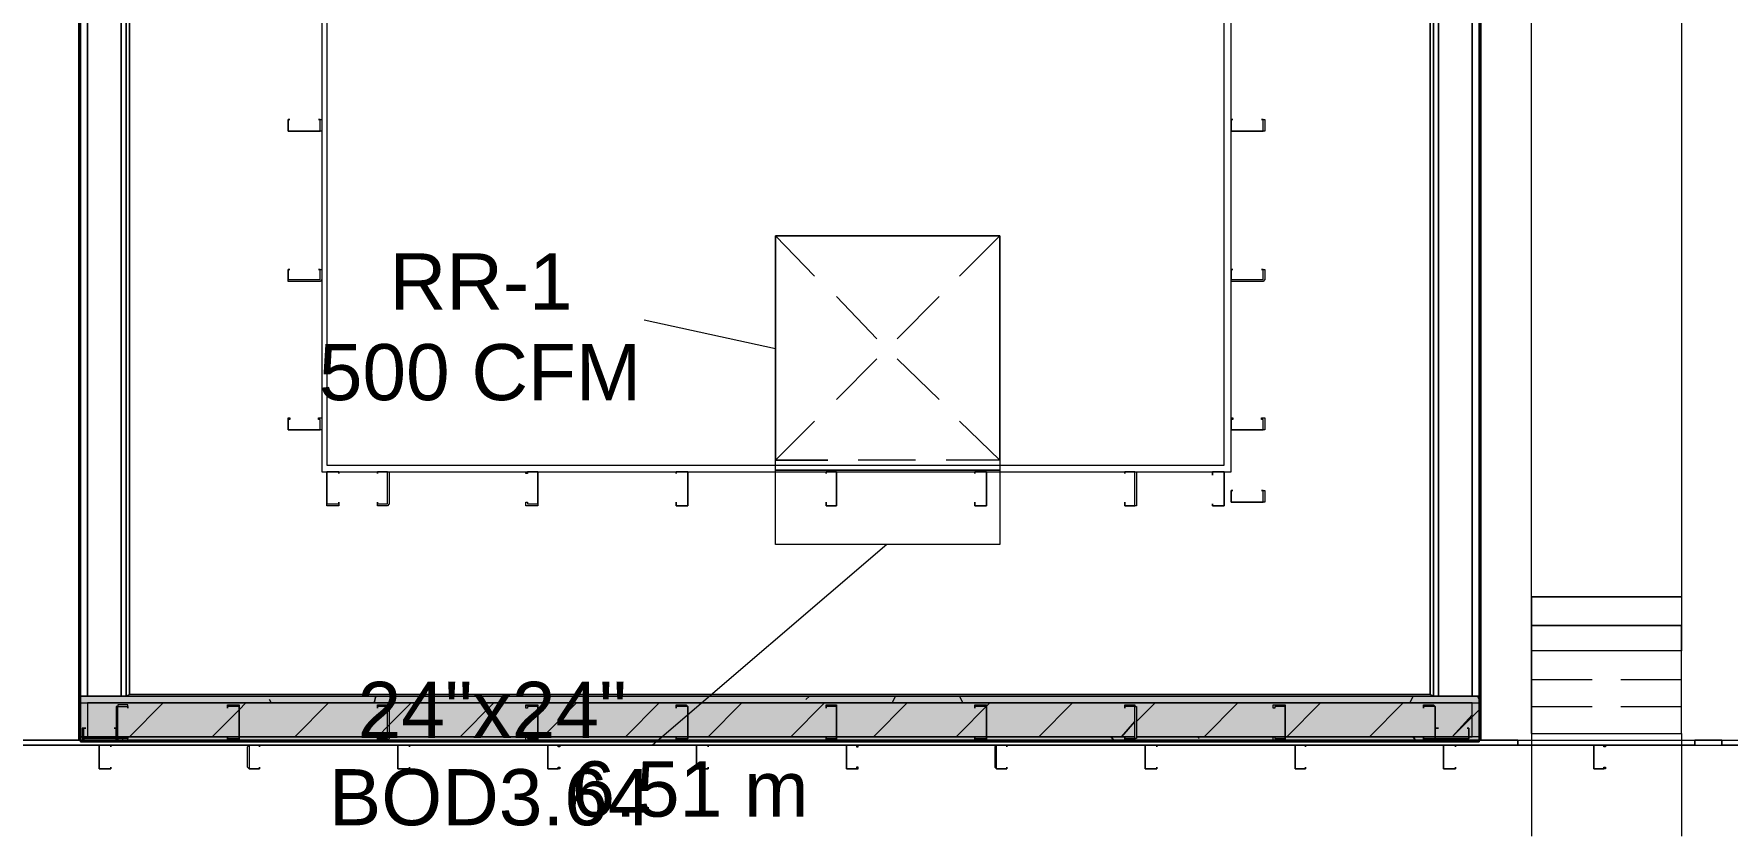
# Model space of a CAD drawing. Header units: metres. Extents: x 29 to 268, y -7 to 151.
# Drawn here: x 57.281 to 61.882, y 35.819 to 37.986 of the extents above; entities that cross this region are included whole.
import ezdxf

# ---------------------------------------------------------------- set-up
doc = ezdxf.new("R2010")
doc.units = ezdxf.units.M
doc.layers.add('HVAC - Ductos', color=5, linetype='Continuous', lineweight=50)
doc.layers.add('PDF2_Geometry', color=7, linetype='Continuous', true_color=0xaaaaaa)
doc.layers.add('PDF2_Solid Fills', color=7, linetype='Continuous', true_color=0xffffff)
doc.layers.add('PDF2_Text', color=7, linetype='Continuous')
doc.styles.add('PDF Helvetica', font='')
doc.styles.get('PDF Helvetica').set_extended_font_data('Helvetica')

msp = doc.modelspace()

# ---------------------------------------------------------------- hatches: boundary and pattern name
at = {"layer": 'PDF2_Solid Fills', "lineweight": 0, "transparency": 33554559}
for points in [[(61.1892, 36.1675), (61.1892, 36.0759), (61.2075, 36.0759), (61.2075, 36.1859), (57.4079, 36.1859), (57.4079, 36.0759), (57.4263, 36.0759), (57.4263, 36.1675)], [(57.4079, 36.0759), (61.2075, 36.0759), (61.2075, 36.1675), (57.4079, 36.1675)], [(61.1892, 36.0759), (61.1892, 36.1675), (57.4263, 36.1675), (57.4263, 36.0759)], [(57.4079, 36.0759), (57.4079, 36.0621), (61.2075, 36.0621), (61.2075, 36.0759)], [(57.4079, 36.0759), (57.4079, 36.0621), (61.2075, 36.0621), (61.2075, 36.0759)]]:
    msp.add_hatch(color=256, dxfattribs=at).paths.add_polyline_path(points)
h = msp.add_hatch(color=256, dxfattribs=at)
h.paths.add_polyline_path([(57.8387, 36.1583), (57.8387, 36.1629), (57.8067, 36.1629)])
h.paths.add_polyline_path([(57.8067, 36.0713), (57.8387, 36.0667), (57.8387, 36.0713)])
h = msp.add_hatch(color=256, dxfattribs=at)
h.paths.add_polyline_path([(58.2146, 36.1629), (58.2421, 36.1583), (58.2421, 36.1629)])
h.paths.add_polyline_path([(58.2421, 36.0713), (58.2146, 36.0713), (58.2421, 36.0667)])
h = msp.add_hatch(color=256, dxfattribs=at)
h.paths.add_polyline_path([(60.6529, 36.1629), (60.6804, 36.1583), (60.6804, 36.1629)])
h.paths.add_polyline_path([(60.6804, 36.0713), (60.6483, 36.0713), (60.6804, 36.0667)])
h = msp.add_hatch(color=256, dxfattribs=at)
h.paths.add_polyline_path([(60.2725, 36.1583), (60.2725, 36.0713), (60.2771, 36.1575), (60.2771, 36.1583)])
h.paths.add_polyline_path([(60.245, 36.0713), (60.2725, 36.0667), (60.2725, 36.0713)])

# ---------------------------------------------------------------- linework, layer by layer
at = {"layer": 'HVAC - Ductos', "lineweight": 0}
for points in [[(61.3496, 36.4563), (61.3496, 41.3238), (61.7575, 41.3238), (61.7575, 36.4563)], [(59.2963, 37.4371), (59.9059, 37.4371), (59.9059, 36.8001), (59.2963, 36.8001)], [(59.9059, 36.8001), (59.9059, 36.5983), (59.2963, 36.5983), (59.2963, 36.8001)], [(61.7575, 36.3096), (61.3496, 36.3096), (61.3496, 36.3783), (61.7575, 36.3783)], [(61.3496, 36.1583), (61.3496, 36.1217), (61.3496, 36.085), (61.7575, 36.085), (61.7575, 36.1217), (61.7575, 36.1583), (61.7575, 36.3096), (61.3496, 36.3096)]]:
    msp.add_lwpolyline(points, close=True, dxfattribs=at)
for points in [[(59.4017, 37.3271), (59.2963, 37.4371)], [(59.9059, 36.8275), (59.9059, 37.4371), (59.2963, 37.4371), (59.2963, 36.8275)], [(59.5713, 37.1575), (59.4613, 37.2721)], [(59.2963, 37.13), (58.9387, 37.2079)], [(59.7409, 36.9925), (59.6263, 37.1025)], [(59.7959, 36.9329), (59.9059, 36.8275), (59.7592, 36.8275)], [(59.4383, 36.8275), (59.2963, 36.8275)], [(59.6767, 36.8275), (59.5209, 36.8275)], [(59.5987, 36.5983), (58.9617, 36.0529)], [(61.3496, 36.3783), (61.3496, 36.415), (61.3496, 36.4563), (61.7575, 36.4563), (61.7575, 36.415), (61.7575, 36.3783)], [(61.3496, 36.4563), (61.3496, 36.3783), (61.3496, 36.3096)], [(61.7575, 36.4563), (61.7575, 36.3783), (61.7575, 36.3096)], [(61.7575, 36.3783), (61.3496, 36.3783), (61.3496, 36.3096)], [(61.7575, 36.3096), (61.7575, 36.3783)], [(61.3496, 36.085), (61.3496, 36.1629), (61.3496, 36.2363), (61.3496, 36.3096)], [(61.7575, 36.085), (61.7575, 36.1629), (61.7575, 36.2363), (61.7575, 36.3096)], [(61.3496, 36.2317), (61.5146, 36.2317)], [(61.5925, 36.2317), (61.7575, 36.2317)], [(61.3496, 36.1583), (61.5146, 36.1583)], [(61.5925, 36.1583), (61.7575, 36.1583)], [(61.3496, 36.085), (61.7575, 36.085), (61.7575, 35.8055)], [(61.3496, 36.085), (61.3496, 35.8055)]]:
    msp.add_lwpolyline(points, dxfattribs=at)
at = {"layer": 'PDF2_Geometry', "lineweight": 0}
for points in [[(61.2534, 44.4542), (61.2442, 44.4542), (61.2075, 44.4542), (61.2075, 39.1651), (61.2075, 36.1859), (61.0838, 36.1859), (61.0746, 36.1905), (57.5409, 36.1905), (57.5317, 36.1859), (57.4079, 36.1859), (57.4079, 39.1651), (57.4079, 44.4542), (57.4033, 44.4451), (57.4079, 44.4451), (57.4033, 44.4451), (57.4079, 44.4542), (57.4079, 44.4726), (57.3713, 44.4726), (57.3713, 44.4542), (57.4079, 44.4542)], [(61.0838, 36.1859), (61.0838, 39.1651), (61.0838, 40.4759), (57.5317, 40.4759), (57.5317, 39.1651), (57.5317, 36.1859)], [(60.4833, 39.8755), (60.4833, 39.8846), (60.4833, 39.88), (60.5154, 39.88), (60.5154, 39.9671), (60.4833, 39.9671), (60.5154, 39.9671), (60.5154, 39.88), (60.5154, 39.8755), (58.0771, 39.8755), (58.0633, 39.8755), (58.0633, 36.7955), (58.0771, 36.7955), (60.5154, 36.7955), (60.5338, 36.7955), (60.5338, 39.8755), (60.5154, 39.8755)], [(57.4079, 39.1238), (57.3713, 39.1238), (57.3713, 39.1421), (57.4079, 39.1421), (57.3713, 39.1421), (57.3713, 39.1651), (57.4079, 39.1651), (57.4079, 36.1859), (57.4079, 39.1651), (57.4079, 36.0667)], [(57.4263, 39.1651), (57.4263, 36.1859), (57.4263, 39.1651)], [(57.5179, 39.1651), (57.5179, 36.1859), (57.5179, 39.1651)], [(61.0746, 39.1697), (61.0746, 36.1905), (57.5409, 36.1905), (57.5409, 39.1697), (57.5409, 36.1905), (57.5317, 36.1859), (57.5317, 39.1651), (57.5317, 36.1859), (57.5317, 39.1651)], [(57.5317, 36.1859), (57.5317, 39.1651), (57.5317, 36.1859)], [(61.0838, 39.1651), (61.0838, 36.1859), (61.0746, 36.1905), (61.0746, 39.1697)], [(61.0838, 39.1651), (61.0838, 36.1859), (61.0838, 39.1651)], [(61.0975, 39.1651), (61.0975, 36.1859), (61.0975, 39.1651)], [(61.1892, 39.1651), (61.1892, 36.1859), (61.1892, 39.1651)], [(61.2075, 36.0667), (61.2075, 39.1651), (61.2075, 36.1859), (61.2075, 39.1651)], [(61.2075, 38.2851), (61.2442, 38.2851), (61.2442, 38.2667), (61.2442, 38.2484), (61.2075, 38.2484), (61.2075, 36.0667), (61.2075, 38.2484), (61.2075, 38.2667), (61.2442, 38.2667), (61.2075, 38.2667)], [(57.9763, 37.7533), (57.9763, 37.7533)], [(58.0541, 37.7533), (58.0541, 37.7533)], [(60.5338, 37.7533), (60.5383, 37.7533), (60.5338, 37.7533), (60.5338, 37.7213), (60.6209, 37.7213), (60.6209, 37.7533), (60.6163, 37.7533), (60.6255, 37.7533), (60.6255, 37.7213), (60.6209, 37.7213), (60.5338, 37.7213)], [(60.5383, 37.7533), (60.5383, 37.7533)], [(60.6163, 37.7533), (60.6163, 37.7533)], [(57.9717, 37.7213), (57.9717, 37.7213)], [(57.9717, 37.7213), (57.9717, 37.7213)], [(58.0587, 37.7213), (58.0587, 37.7213)], [(60.5338, 37.7213), (60.5338, 37.7213)], [(60.5338, 37.7213), (60.5338, 37.7213)], [(60.6209, 37.7213), (60.6209, 37.7213)], [(57.9717, 37.3179), (57.9717, 37.3179)], [(57.9763, 37.3455), (57.9763, 37.3455)], [(58.0541, 37.3455), (58.0541, 37.3455)], [(58.0587, 37.3179), (58.0587, 37.3179)], [(60.5338, 37.3455), (60.5383, 37.3455), (60.5338, 37.3455), (60.5338, 37.3179), (60.6209, 37.3179), (60.6209, 37.3455), (60.6163, 37.3455), (60.6255, 37.3455), (60.6255, 37.3179), (60.6209, 37.3133), (60.5338, 37.3133), (60.5338, 37.3179)], [(60.5338, 37.3179), (60.5338, 37.3179)], [(60.5383, 37.3455), (60.5383, 37.3455)], [(60.6163, 37.3455), (60.6163, 37.3455)], [(60.6209, 37.3179), (60.6209, 37.3179)], [(57.9717, 36.9101), (57.9717, 36.9101)], [(57.9717, 36.9101), (57.9717, 36.9101)], [(58.0587, 36.9101), (58.0587, 36.9101)], [(60.5338, 36.9421), (60.5383, 36.9421), (60.5383, 36.9375), (60.5338, 36.9375), (60.5338, 36.9101), (60.6209, 36.9101), (60.6209, 36.9375), (60.6163, 36.9375), (60.6163, 36.9421), (60.6255, 36.9421), (60.6255, 36.9101), (60.6209, 36.9101), (60.5338, 36.9101)], [(60.5338, 36.9101), (60.5338, 36.9101)], [(60.5338, 36.9101), (60.5338, 36.9101)], [(60.6209, 36.9101), (60.6209, 36.9101)], [(58.1091, 36.7909), (58.1091, 36.7909)], [(58.2146, 36.7909), (58.2146, 36.7909)], [(58.2421, 36.7955), (58.2421, 36.7955)], [(58.65, 36.7955), (58.65, 36.7955)], [(58.65, 36.7955), (58.65, 36.7955)], [(59.0259, 36.7909), (59.0259, 36.7909)], [(59.4337, 36.7909), (59.4337, 36.7909)], [(59.4613, 36.7955), (59.4613, 36.7955)], [(59.4613, 36.7955), (59.4613, 36.7955)], [(59.8371, 36.7909), (59.8371, 36.7909)], [(59.8692, 36.7955), (59.8692, 36.7955)], [(59.8692, 36.7955), (59.8692, 36.7955)], [(60.245, 36.7909), (60.245, 36.7909)], [(60.2725, 36.7955), (60.2725, 36.7955)], [(60.4833, 36.7863), (60.4833, 36.7863)], [(60.5154, 36.7955), (60.5154, 36.7955)], [(60.5154, 36.7955), (60.5154, 36.7955)], [(60.5383, 36.7451), (60.5383, 36.7451)], [(60.6163, 36.7451), (60.6163, 36.7451)], [(58.1091, 36.7129), (58.1091, 36.7129)], [(58.2146, 36.7129), (58.2146, 36.7129)], [(58.2421, 36.7083), (58.2421, 36.7083)], [(58.65, 36.7083), (58.65, 36.7083)], [(59.0259, 36.7129), (59.0259, 36.7129)], [(59.4337, 36.7129), (59.4337, 36.7129)], [(59.8371, 36.7129), (59.8371, 36.7129)], [(60.245, 36.7129), (60.245, 36.7129)], [(60.4833, 36.7083), (60.4833, 36.7083)], [(60.5338, 36.7129), (60.5338, 36.7129)], [(60.5338, 36.7129), (60.5338, 36.7129)], [(60.6209, 36.7129), (60.6209, 36.7129)], [(61.2075, 36.0759), (61.2075, 36.1675), (61.2075, 36.1859), (57.4079, 36.1859), (57.4079, 36.1675), (57.4079, 36.0759), (57.4079, 36.0621), (61.2075, 36.0621), (61.2075, 36.0759), (61.1801, 36.0759), (61.0883, 36.0759), (60.6805, 36.0759), (60.2771, 36.0759)], [(61.2075, 36.1859), (57.4079, 36.1859), (61.2075, 36.1859)], [(61.2075, 36.1675), (61.2075, 36.0621), (57.4079, 36.0621), (57.4079, 36.1675), (57.4079, 36.0759), (57.4125, 36.0759), (57.4079, 36.0759)], [(57.4079, 36.1675), (61.2075, 36.1675), (61.2075, 36.0759), (61.1801, 36.0759), (61.0883, 36.0759), (60.6805, 36.0759), (60.2771, 36.0759), (60.6805, 36.0759), (61.0883, 36.0759), (61.1801, 36.0759), (61.1892, 36.0759), (61.1892, 36.1675), (57.4263, 36.1675), (57.4263, 36.0759), (57.5041, 36.0759), (57.4171, 36.0759), (57.5041, 36.0759)], [(60.8501, 36.1859), (60.8501, 36.1859)], [(60.8501, 36.1859), (60.8501, 36.1859)], [(57.8067, 36.1537), (57.8067, 36.1537)], [(57.8387, 36.1583), (57.8387, 36.1583)], [(58.2146, 36.1537), (58.2146, 36.1537)], [(58.2421, 36.1583), (58.2421, 36.1583)], [(58.65, 36.1583), (58.65, 36.1583)], [(59.0259, 36.1537), (59.0259, 36.1537)], [(59.4337, 36.1537), (59.4337, 36.1537)], [(59.4613, 36.1583), (59.4613, 36.1583)], [(59.8371, 36.1537), (59.8371, 36.1537)], [(59.8692, 36.1583), (59.8692, 36.1583)], [(60.245, 36.1537), (60.245, 36.1537)], [(60.2725, 36.1583), (60.2725, 36.1583)], [(60.6805, 36.1583), (60.6805, 36.1583)], [(61.0563, 36.1537), (61.0563, 36.1537)], [(60.2725, 36.0759), (59.8692, 36.0759), (59.4613, 36.0759), (59.0579, 36.0759), (58.65, 36.0759), (58.2467, 36.0759), (57.8387, 36.0759), (57.5087, 36.0759)], [(57.8067, 36.0759), (57.8067, 36.0759)], [(57.8387, 36.0713), (57.8387, 36.0713)], [(58.2146, 36.0759), (58.2146, 36.0759)], [(58.2421, 36.0713), (58.2421, 36.0713)], [(58.65, 36.0713), (58.65, 36.0713)], [(58.7371, 36.0759), (58.7371, 36.0759)], [(58.7371, 36.0759), (58.7371, 36.0759)], [(59.0259, 36.0759), (59.0259, 36.0759)], [(59.035, 36.0759), (59.035, 36.0759)], [(59.035, 36.0759), (59.035, 36.0759)], [(59.4337, 36.0759), (59.4337, 36.0759)], [(59.4613, 36.0713), (59.4613, 36.0713)], [(59.8371, 36.0759), (59.8371, 36.0759)], [(59.8692, 36.0713), (59.8692, 36.0713)], [(60.245, 36.0759), (60.245, 36.0759)], [(60.2725, 36.0713), (60.2725, 36.0713)], [(60.6805, 36.0713), (60.6805, 36.0713)], [(61.0563, 36.0759), (61.0563, 36.0759)], [(61.0883, 36.0713), (61.0883, 36.0713)], [(61.0975, 36.0987), (61.0975, 36.0987)], [(61.1755, 36.0987), (61.1755, 36.0987)], [(53.2279, 36.0667), (55.4875, 36.0667), (55.4875, 36.0529), (55.8358, 36.0529), (55.4875, 36.0529), (55.4875, 36.0667), (56.3263, 36.0667), (61.3129, 36.0667), (61.7942, 36.0667), (61.8675, 36.0667), (61.8675, 36.0529), (61.8675, 36.0667), (62.7063, 36.0667)], [(53.2279, 36.0667), (55.4875, 36.0667), (56.3263, 36.0667), (61.3129, 36.0667), (61.7942, 36.0667), (61.8675, 36.0667), (62.7063, 36.0667), (64.3609, 36.0667), (65.2501, 36.0667), (65.2501, 36.0529), (64.3609, 36.0529), (64.3609, 36.0667), (65.2501, 36.0667), (67.363, 36.0667), (68.2522, 36.0667), (70.3651, 36.0667)], [(57.4079, 36.0621), (61.2075, 36.0621), (57.4079, 36.0621)], [(57.8937, 36.0529), (57.8937, 36.0483), (57.8937, 36.0529), (57.8663, 36.0529)], [(57.8937, 36.0483), (57.8937, 36.0483)], [(58.3017, 36.0529), (58.3017, 36.0483), (58.3017, 36.0529), (58.2696, 36.0529)], [(58.3017, 36.0483), (58.3017, 36.0483)], [(58.7096, 36.0529), (58.7096, 36.0483), (58.705, 36.0483), (58.705, 36.0529), (58.6775, 36.0529)], [(61.2075, 36.0621), (61.2075, 36.0621)], [(61.5513, 36.0529), (61.5513, 36.0483), (61.5467, 36.0483), (61.5467, 36.0529), (61.5192, 36.0529)], [(62.7063, 36.0529), (61.8675, 36.0529), (62.7063, 36.0529)], [(57.8937, 35.9933), (57.8937, 35.9933)], [(58.3017, 35.9933), (58.3017, 35.9933)]]:
    msp.add_lwpolyline(points, dxfattribs=at)
for points in [[(58.0771, 39.8617), (58.0771, 36.8138), (60.5154, 36.8138), (60.5154, 39.8617)], [(61.0838, 39.1651), (61.0838, 36.1859)], [(57.4033, 36.0667), (57.4033, 38.2484)], [(57.4079, 38.2484), (57.4079, 36.0667)], [(61.2121, 36.0667), (61.2121, 38.2484)], [(57.9717, 37.7213), (58.0587, 37.7213), (58.0587, 37.7533), (58.0541, 37.7533), (58.0633, 37.7533), (58.0633, 37.7213), (58.0587, 37.7213), (57.9717, 37.7213), (57.9717, 37.7533)], [(57.9763, 37.7533), (57.9717, 37.7533)], [(57.9717, 37.3179), (58.0587, 37.3179), (58.0587, 37.3455), (58.0541, 37.3455), (58.0633, 37.3455), (58.0633, 37.3179), (58.0587, 37.3133), (57.9717, 37.3133), (57.9717, 37.3179), (57.9717, 37.3455)], [(57.9763, 37.3455), (57.9717, 37.3455)], [(57.9763, 36.9421), (57.9763, 36.9375), (57.9717, 36.9375), (57.9717, 36.9101), (58.0587, 36.9101), (58.0587, 36.9375), (58.0541, 36.9375), (58.0541, 36.9421), (58.0633, 36.9421), (58.0633, 36.9101), (58.0587, 36.9101), (57.9717, 36.9101), (57.9717, 36.9421)], [(58.0817, 36.7955), (58.0771, 36.7955), (58.0771, 36.7083), (58.0817, 36.7083), (58.1091, 36.7083), (58.1091, 36.7129), (58.1091, 36.7037), (58.0817, 36.7037), (58.0771, 36.7037), (58.0771, 36.7083), (58.0771, 36.7955), (58.0817, 36.7955), (58.1091, 36.7955)], [(58.1091, 36.7909), (58.1091, 36.7955)], [(58.2146, 36.7909), (58.2146, 36.7955)], [(58.2421, 36.7955), (58.2467, 36.7955), (58.2467, 36.7083), (58.2421, 36.7037), (58.2146, 36.7037), (58.2146, 36.7129), (58.2146, 36.7083), (58.2421, 36.7083), (58.2421, 36.7955), (58.2146, 36.7955)], [(58.65, 36.7955), (58.65, 36.7083), (58.65, 36.7037), (58.6179, 36.7037), (58.6179, 36.7129), (58.6225, 36.7129), (58.6225, 36.7083), (58.65, 36.7083), (58.65, 36.7955), (58.6225, 36.7955), (58.6225, 36.7909), (58.6179, 36.7909), (58.6179, 36.7955)], [(59.0259, 36.7909), (59.0259, 36.7955)], [(59.0533, 36.7955), (59.0579, 36.7955), (59.0579, 36.7083), (59.0579, 36.7037), (59.0533, 36.7037), (59.0259, 36.7037), (59.0259, 36.7129), (59.0259, 36.7037), (59.0533, 36.7037), (59.0579, 36.7037), (59.0579, 36.7083), (59.0579, 36.7955), (59.0533, 36.7955), (59.0259, 36.7955)], [(59.4337, 36.7909), (59.4337, 36.7955)], [(59.4613, 36.7955), (59.4613, 36.7083), (59.4613, 36.7037), (59.4337, 36.7037), (59.4337, 36.7129), (59.4337, 36.7037), (59.4613, 36.7037), (59.4613, 36.7083), (59.4613, 36.7955), (59.4337, 36.7955)], [(59.8371, 36.7909), (59.8371, 36.7955)], [(59.8692, 36.7955), (59.8692, 36.7083), (59.8692, 36.7037), (59.8371, 36.7037), (59.8371, 36.7129), (59.8371, 36.7037), (59.8692, 36.7037), (59.8692, 36.7083), (59.8692, 36.7955), (59.8371, 36.7955)], [(60.245, 36.7909), (60.245, 36.7955)], [(60.2725, 36.7955), (60.2771, 36.7955), (60.2771, 36.7083), (60.2771, 36.7037), (60.2725, 36.7037), (60.245, 36.7037), (60.245, 36.7129), (60.245, 36.7037), (60.2725, 36.7037), (60.2725, 36.7083), (60.2725, 36.7955), (60.245, 36.7955)], [(60.5154, 36.7037), (60.5154, 36.7083), (60.5154, 36.7955), (60.4833, 36.7955), (60.4833, 36.7863), (60.4833, 36.7955), (60.5154, 36.7955), (60.5154, 36.7083), (60.5154, 36.7037), (60.4833, 36.7037)], [(60.6255, 36.7129), (60.6209, 36.7129), (60.5338, 36.7129), (60.5338, 36.7451), (60.5383, 36.7451), (60.5338, 36.7451), (60.5338, 36.7129), (60.6209, 36.7129), (60.6209, 36.7451), (60.6163, 36.7451), (60.6255, 36.7451)], [(60.4833, 36.7083), (60.4833, 36.7037)], [(57.4079, 36.0621), (61.2075, 36.0621), (61.2075, 36.1859), (57.4079, 36.1859)], [(57.4079, 36.1859), (57.4079, 36.1675), (61.2075, 36.1675), (61.2075, 36.1859)], [(57.5363, 36.1629), (57.5087, 36.1629), (57.5087, 36.1583), (57.5041, 36.1583), (57.5041, 36.0713), (57.5087, 36.0713), (57.5087, 36.0667), (57.5363, 36.0667), (57.5363, 36.0759), (57.5363, 36.0713), (57.5087, 36.0713), (57.5087, 36.1583), (57.5363, 36.1583), (57.5363, 36.1537)], [(57.7104, 36.1859), (60.9188, 36.1859)], [(57.8387, 36.1629), (57.8387, 36.1583), (57.8387, 36.0713), (57.8387, 36.0667), (57.8067, 36.0667), (57.8067, 36.0759), (57.8067, 36.0713), (57.8387, 36.0713), (57.8387, 36.1583), (57.8067, 36.1583), (57.8067, 36.1537), (57.8067, 36.1629)], [(57.9213, 36.1767), (57.9259, 36.1675)], [(58.2054, 36.1675), (58.21, 36.1859)], [(58.2421, 36.1629), (58.2467, 36.1583), (58.2467, 36.0713), (58.2421, 36.0667), (58.2146, 36.0667), (58.2146, 36.0759), (58.2146, 36.0713), (58.2421, 36.0713), (58.2421, 36.1583), (58.2146, 36.1583), (58.2146, 36.1537), (58.2146, 36.1629)], [(58.5629, 36.1767), (58.5629, 36.1859)], [(58.65, 36.1629), (58.65, 36.1583), (58.65, 36.0713), (58.65, 36.0667), (58.6179, 36.0667), (58.6179, 36.0759), (58.6225, 36.0759), (58.6225, 36.0713), (58.65, 36.0713), (58.65, 36.1583), (58.6225, 36.1583), (58.6225, 36.1537), (58.6179, 36.1537), (58.6179, 36.1629)], [(59.0533, 36.1629), (59.0579, 36.1583), (59.0579, 36.0713), (59.0533, 36.0667), (59.0259, 36.0667), (59.0259, 36.0759), (59.0259, 36.0713), (59.0533, 36.0713), (59.0579, 36.0713), (59.0579, 36.1583), (59.0533, 36.1583), (59.0259, 36.1583), (59.0259, 36.1537), (59.0259, 36.1629)], [(59.3787, 36.1767), (59.3879, 36.1859)], [(59.4613, 36.1629), (59.4613, 36.1583), (59.4613, 36.0713), (59.4613, 36.0667), (59.4337, 36.0667), (59.4337, 36.0759), (59.4337, 36.0713), (59.4613, 36.0713), (59.4613, 36.1583), (59.4337, 36.1583), (59.4337, 36.1537), (59.4337, 36.1629)], [(59.6125, 36.1675), (59.6217, 36.1859)], [(59.7959, 36.1859), (59.805, 36.1675)], [(59.8692, 36.1629), (59.8692, 36.1583), (59.8692, 36.0713), (59.8692, 36.0667), (59.8371, 36.0667), (59.8371, 36.0759), (59.8371, 36.0713), (59.8692, 36.0713), (59.8692, 36.1583), (59.8371, 36.1583), (59.8371, 36.1537), (59.8371, 36.1629)], [(60.2725, 36.1629), (60.2725, 36.1583), (60.2771, 36.1583), (60.2771, 36.0713), (60.2725, 36.0713), (60.2725, 36.0667), (60.245, 36.0667), (60.245, 36.0759), (60.245, 36.0713), (60.2725, 36.0713), (60.2725, 36.1583), (60.245, 36.1583), (60.245, 36.1537), (60.245, 36.1629)], [(60.6805, 36.1629), (60.6805, 36.1583), (60.6805, 36.0713), (60.6805, 36.0667), (60.6483, 36.0667), (60.6483, 36.0759), (60.6529, 36.0759), (60.6529, 36.0713), (60.6805, 36.0713), (60.6805, 36.1583), (60.6529, 36.1583), (60.6529, 36.1537), (60.6483, 36.1537), (60.6483, 36.1629)], [(61.0196, 36.1675), (61.0288, 36.1859)], [(61.0838, 36.1629), (61.0883, 36.1583), (61.0883, 36.0713), (61.0838, 36.0667), (61.0563, 36.0667), (61.0563, 36.0759), (61.0563, 36.0713), (61.0838, 36.0713), (61.0883, 36.0713), (61.0883, 36.1583), (61.0838, 36.1583), (61.0563, 36.1583), (61.0563, 36.1537), (61.0563, 36.1629)], [(61.2029, 36.1859), (61.2075, 36.1767)], [(57.4125, 36.0987), (57.4125, 36.0713), (57.4171, 36.0713), (57.4171, 36.0667), (57.5041, 36.0667), (57.5041, 36.0713), (57.5041, 36.0987), (57.4995, 36.0987), (57.5041, 36.0987), (57.5041, 36.0713), (57.4171, 36.0713), (57.4171, 36.0987), (57.4217, 36.0987)], [(60.2725, 36.0759), (59.8692, 36.0759), (59.4613, 36.0759), (59.0579, 36.0759), (58.65, 36.0759), (58.2467, 36.0759), (57.8387, 36.0759), (57.5087, 36.0759), (57.8387, 36.0759), (58.2467, 36.0759), (58.65, 36.0759), (59.0579, 36.0759), (59.4613, 36.0759), (59.8692, 36.0759)], [(60.2083, 36.0759), (60.2175, 36.0621)], [(60.4421, 36.0759), (60.4467, 36.0713)], [(61.0288, 36.0759), (61.0379, 36.0621)], [(61.1801, 36.0713), (61.1755, 36.0667), (61.0883, 36.0667), (61.0883, 36.0713), (61.0883, 36.0987), (61.0975, 36.0987), (61.0883, 36.0987), (61.0883, 36.0713), (61.1755, 36.0713), (61.1801, 36.0713), (61.1801, 36.0987)], [(61.1755, 36.0987), (61.1801, 36.0987)], [(61.3129, 36.0667), (61.3129, 36.0529), (61.1433, 36.0529), (61.3129, 36.0529), (61.3129, 36.0667), (56.3263, 36.0667), (56.3263, 36.0529), (56.6471, 36.0529), (56.3263, 36.0529), (56.3263, 36.0667)], [(57.4583, 36.0529), (57.0825, 36.0529)], [(57.4904, 36.0529), (57.4583, 36.0529), (57.4583, 36.0483), (57.4583, 35.9933), (57.4583, 35.9888), (57.4904, 35.9888), (57.4904, 35.9933), (57.4904, 35.9888), (57.4583, 35.9888), (57.4583, 35.9933), (57.4583, 36.0483), (57.4583, 36.0529), (57.4904, 36.0529), (57.4904, 36.0483)], [(59.0855, 36.0529), (57.4904, 36.0529)], [(57.8663, 36.0483), (57.8663, 35.9933), (57.8663, 35.9888), (57.8937, 35.9888), (57.8937, 35.9933), (57.8937, 35.9888), (57.8663, 35.9888), (57.8617, 35.9933), (57.8617, 36.0483), (57.8663, 36.0529)], [(58.2696, 36.0483), (58.2696, 35.9933), (58.2696, 35.9888), (58.3017, 35.9888), (58.3017, 35.9933), (58.3017, 35.9888), (58.2696, 35.9888), (58.2696, 35.9933), (58.2696, 36.0483), (58.2696, 36.0529)], [(58.6087, 36.0621), (58.6133, 36.0667)], [(58.6775, 36.0483), (58.6775, 35.9933), (58.6775, 35.9888), (58.705, 35.9888), (58.705, 35.9933), (58.7096, 35.9933), (58.7096, 35.9888), (58.6775, 35.9888), (58.6775, 35.9933), (58.6775, 36.0483), (58.6775, 36.0529)], [(59.1129, 36.0529), (59.0855, 36.0529), (59.0809, 36.0529), (59.0809, 36.0483), (59.0809, 35.9933), (59.0809, 35.9888), (59.0855, 35.9888), (59.1129, 35.9888), (59.1129, 35.9933), (59.1129, 35.9888), (59.0855, 35.9888), (59.0809, 35.9888), (59.0809, 35.9933), (59.0809, 36.0483), (59.0809, 36.0529), (59.0855, 36.0529), (59.1129, 36.0529), (59.1129, 36.0483)], [(59.4887, 36.0529), (59.1129, 36.0529)], [(59.1587, 36.0667), (59.1587, 36.0621)], [(59.4337, 36.0621), (59.4337, 36.0667)], [(59.5209, 36.0529), (59.4887, 36.0529), (59.4887, 36.0483), (59.4887, 35.9933), (59.4887, 35.9888), (59.5209, 35.9888), (59.5209, 35.9933), (59.5163, 35.9933), (59.5163, 35.9888), (59.4887, 35.9888), (59.4887, 35.9933), (59.4887, 36.0483), (59.4887, 36.0529), (59.5163, 36.0529), (59.5163, 36.0483), (59.5209, 36.0483)], [(59.8967, 36.0529), (59.5209, 36.0529)], [(59.9242, 36.0529), (59.8967, 36.0529), (59.8921, 36.0483), (59.8921, 35.9933), (59.8967, 35.9888), (59.9242, 35.9888), (59.9242, 35.9933), (59.9242, 35.9888), (59.8967, 35.9888), (59.8967, 35.9933), (59.8967, 36.0483), (59.8967, 36.0529), (59.9242, 36.0529), (59.9242, 36.0483)], [(60.3001, 36.0529), (59.9242, 36.0529)], [(60.3321, 36.0529), (60.3001, 36.0529), (60.3001, 36.0483), (60.3001, 35.9933), (60.3001, 35.9888), (60.3321, 35.9888), (60.3321, 35.9933), (60.3321, 35.9888), (60.3001, 35.9888), (60.3001, 35.9933), (60.3001, 36.0483), (60.3001, 36.0529), (60.3321, 36.0529), (60.3321, 36.0483)], [(60.7079, 36.0529), (60.3321, 36.0529)], [(60.7355, 36.0529), (60.7079, 36.0529), (60.7079, 36.0483), (60.7079, 35.9933), (60.7079, 35.9888), (60.7355, 35.9888), (60.7355, 35.9933), (60.7355, 35.9888), (60.7079, 35.9888), (60.7079, 35.9933), (60.7079, 36.0483), (60.7079, 36.0529), (60.7355, 36.0529), (60.7355, 36.0483)], [(61.1159, 36.0529), (60.7355, 36.0529)], [(61.1433, 36.0529), (61.1159, 36.0529), (61.1113, 36.0529), (61.1113, 36.0483), (61.1113, 35.9933), (61.1113, 35.9888), (61.1159, 35.9888), (61.1433, 35.9888), (61.1433, 35.9933), (61.1433, 35.9888), (61.1159, 35.9888), (61.1113, 35.9888), (61.1113, 35.9933), (61.1113, 36.0483), (61.1113, 36.0529), (61.1159, 36.0529), (61.1433, 36.0529), (61.1433, 36.0483)], [(61.3129, 36.0667), (61.3129, 36.0529)], [(61.3129, 36.0529), (61.7942, 36.0529), (61.7942, 36.0667), (61.7942, 36.0529)], [(61.5192, 36.0483), (61.5192, 35.9933), (61.5192, 35.9888), (61.5467, 35.9888), (61.5467, 35.9933), (61.5513, 35.9933), (61.5513, 35.9888), (61.5192, 35.9888), (61.5192, 35.9933), (61.5192, 36.0483), (61.5192, 36.0529)], [(61.8675, 36.0667), (61.7942, 36.0667), (61.7942, 36.0529), (61.8675, 36.0529)], [(61.8675, 36.0667), (61.7942, 36.0667), (61.7942, 36.0529), (61.8675, 36.0529)]]:
    msp.add_lwpolyline(points, close=True, dxfattribs=at)
at = {"layer": 'PDF2_Geometry', "color": 8, "lineweight": 0, "true_color": 0x808080}
for points in [[(59.2963, 37.2905), (59.2963, 37.4371), (59.4383, 37.4371)], [(59.5209, 37.4371), (59.6767, 37.4371)], [(59.7592, 37.4371), (59.9059, 37.4371)], [(59.9059, 37.2905), (59.9059, 37.4371), (59.7959, 37.3271)], [(59.7409, 37.2721), (59.6263, 37.1575)], [(59.2963, 37.0521), (59.2963, 37.2079)], [(59.9059, 37.2079), (59.9059, 37.0521)], [(59.5713, 37.1025), (59.4613, 36.9925)], [(59.2963, 36.8275), (59.2963, 36.9742)], [(59.9059, 36.9742), (59.9059, 36.8275), (59.7592, 36.8275)], [(59.4017, 36.9329), (59.2963, 36.8275), (59.4383, 36.8275)], [(59.6767, 36.8275), (59.5209, 36.8275)]]:
    msp.add_lwpolyline(points, dxfattribs=at)
at = {"layer": 'PDF2_Geometry', "color": 254, "lineweight": 0, "true_color": 0xd4d4d4}
for points in [[(57.4079, 36.1675), (57.4079, 36.1675)], [(61.2075, 36.1492), (61.1342, 36.0759), (61.1892, 36.1355)]]:
    msp.add_lwpolyline(points, dxfattribs=at)
for points in [[(57.6325, 36.1675), (57.5409, 36.0759)], [(57.8571, 36.1675), (57.8387, 36.1492), (57.7654, 36.0759), (57.8387, 36.1492)], [(58.0817, 36.1675), (57.99, 36.0759)], [(58.3063, 36.1675), (58.2467, 36.1079), (58.2146, 36.0759), (58.2467, 36.1079)], [(58.5309, 36.1675), (58.4391, 36.0759)], [(58.7555, 36.1675), (58.6637, 36.0759)], [(58.98, 36.1675), (58.8883, 36.0759)], [(59.2046, 36.1675), (59.1129, 36.0759)], [(59.4292, 36.1675), (59.3375, 36.0759)], [(59.6537, 36.1675), (59.5621, 36.0759)], [(59.8783, 36.1675), (59.7867, 36.0759)], [(60.1029, 36.1675), (60.0113, 36.0759)], [(60.3275, 36.1675), (60.2771, 36.1171)], [(60.5521, 36.1675), (60.4605, 36.0759)], [(60.7767, 36.1675), (60.685, 36.0759)], [(61.0013, 36.1675), (60.9096, 36.0759)], [(60.2725, 36.1171), (60.2359, 36.0759)]]:
    msp.add_lwpolyline(points, close=True, dxfattribs=at)
at = {"layer": 'PDF2_Geometry', "color": 254, "lineweight": 0, "true_color": 0xd2d2d2}
for points in [[(58.2375, 36.1583), (58.2421, 36.1629)], [(58.6179, 36.1583), (58.6225, 36.1629)], [(60.2496, 36.1583), (60.2542, 36.1629)], [(57.5225, 36.0667), (57.5225, 36.0713)], [(59.0305, 36.0667), (59.035, 36.0713)], [(59.0579, 36.0942), (59.0579, 36.0942)], [(60.6621, 36.0667), (60.6621, 36.0713)], [(60.6805, 36.085), (60.6805, 36.085)], [(61.0883, 36.1125), (61.0883, 36.1125)], [(61.1663, 36.0667), (61.1663, 36.0713)], [(61.1801, 36.0805), (61.1801, 36.0805)], [(59.5163, 36.0529), (59.5209, 36.0529)], [(57.4583, 36.0025), (57.4583, 36.0025)], [(59.0809, 35.9979), (59.0809, 35.9979)], [(59.4887, 36.0209), (59.4887, 36.0209)], [(61.1113, 36.0163), (61.1113, 36.0163)]]:
    msp.add_lwpolyline(points, dxfattribs=at)

# ---------------------------------------------------------------- texts
at = {"layer": 'PDF2_Text', "lineweight": 0, "attachment_point": 4, "style": 'PDF Helvetica'}
for s, insert, char_height in [('RR-1', (58.2477, 37.313), 0.15247), ('500 CFM', (58.0552, 37.0655), 0.15247), ('24"x24"', (58.1606, 36.1488), 0.15247), ('BOD3.64', (58.0827, 35.9104), 0.15247), ('6.51 m', (58.7427, 35.9327), 0.15059)]:
    msp.add_mtext(s, dxfattribs=dict(at, insert=insert, char_height=char_height))

doc.saveas('drawing.dxf')
